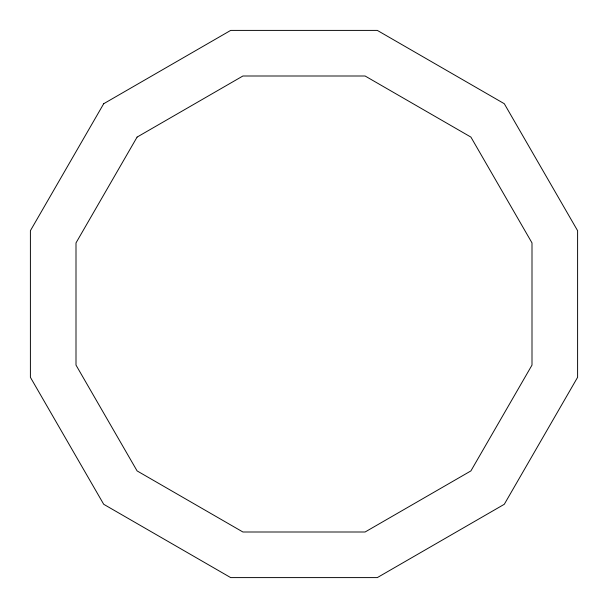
<?xml version="1.0" encoding="UTF-8"?>
<svg xmlns="http://www.w3.org/2000/svg" width="608" height="608" viewBox="0 0 608 608"><rect width="100%" height="100%" fill="white"/><g stroke="black" fill="none" stroke-linecap="round" stroke-linejoin="round"><path stroke-width="0.91" d="M103.71 103.71L30.4 230.69L30.4 377.31L103.71 504.29L230.69 577.6L377.31 577.6L504.29 504.29L577.6 377.31L577.6 230.69L504.29 103.71L377.31 30.4L230.69 30.4L103.71 103.71M137.089 137.089L76 242.911L76 365.089L137.089 470.911L242.911 532L365.089 532L470.911 470.911L532 365.089L532 242.911L470.911 137.089L365.089 76L242.911 76L137.089 137.089"/></g></svg>
